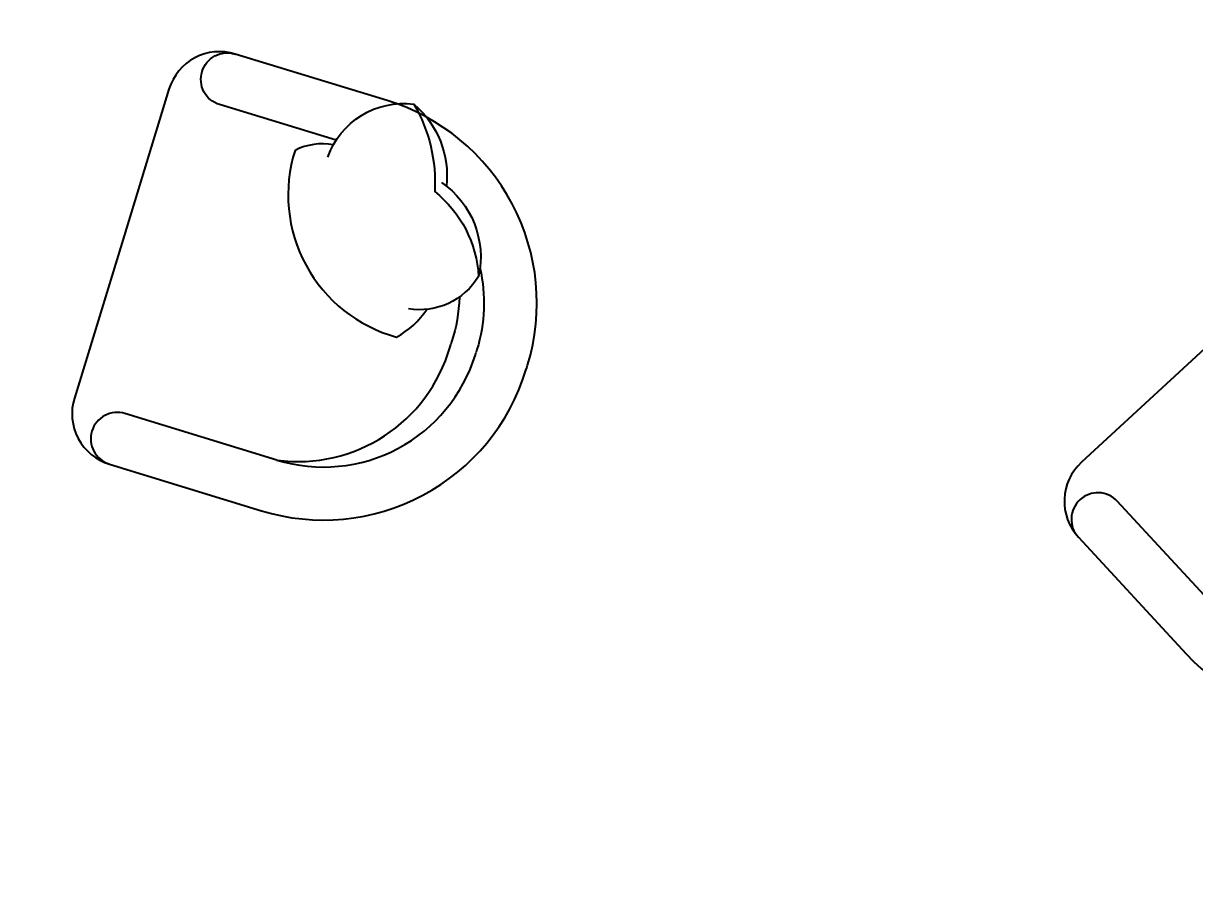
# Model space of a CAD drawing. Extents: x -678889171 to 586587, y -792238163 to 335485.
# Drawn here: x 85467 to 87461, y 18167 to 19650 of the extents above; entities that cross this region are included whole.
import ezdxf

# ---------------------------------------------------------------- set-up
doc = ezdxf.new("R2010")
doc.units = 0
doc.header["$MEASUREMENT"] = 0
doc.set_wipeout_variables(frame=1)
doc.layers.get('0').update_dxf_attribs({"color": 8})
for name, color, linetype in [('9TH-FURN$0$A-SITE-PATT', 252, 'Continuous'), ('powr wire', 4, 'Continuous'), ('XR-A-9TH-FLOOR$0$A-SITE-PATT', 252, 'Continuous'), ('XR-A-TYP-4TH TO 10TH (OUTER)$0$XR-A-TYP-4TH TO 10TH (OUTER)$0$A-ELEV-PEN1', 252, 'Continuous'), ('XR-A-TYP.furn$0$2ND-FURN$0$XR-A-TYP-2-3-4-5-6-7-8-9-10$0$XR-A-TYP$0$TYPICAL TYPES$0$I-FURN', 252, 'Continuous'), ('XR-A-TYP.furn$0$2ND-FURN$0$XR-A-TYP-2-3-4-5-6-7-8-9-10$0$XR-A-TYP$0$TYPICAL TYPES$0$I-WIPEOUT', 252, 'Continuous'), ('XR-A-TYP.furn$0$A-SITE-PATT', 252, 'Continuous'), ('XR-A-TYP.furn$0$XR-A-TYP-2-4-5-6$0$I-EQPM', 252, 'Continuous')]:
    doc.layers.add(name, color=color, linetype=linetype)

# ---------------------------------------------------------------- blocks, each defined once
blk = doc.blocks.new('XR-A-TYP-4TH TO 10TH (OUTER)')
at = {"layer": 'XR-A-TYP-4TH TO 10TH (OUTER)$0$XR-A-TYP-4TH TO 10TH (OUTER)$0$A-ELEV-PEN1', "extrusion": (-0.000907902, 7.4086e-05, 1), "elevation": -7.9}
blk.add_lwpolyline([(90027.7, 3975.5, 0.157289), (92399.3, 6040.2)], format="xyb", dxfattribs=at)
blk = doc.blocks.new('XR-A-TYP.furn$0$furn24')
for points in [[(88672.9, 5298.6), (88414.3, 5377.8), (88379.5, 5397.9), (88360.5, 5423), (88350.7, 5458.5), (88354.5, 5490.4), (88515.6, 6016.3), (88535, 6050.4), (88559.6, 6069.5), (88602.5, 6080.1), (88628.3, 6076.1), (88903.5, 5991.4), (88932.6, 5990.6), (88953.8, 5968.7), (89029.3, 5913.8), (89099.8, 5821.2), (89138.7, 5700.1), (89126.1, 5546.4), (89073.2, 5435.4), (88947.7, 5324.9), (88810.5, 5284.2)], [(90247.4, 5054.9), (90063.8, 5253.6), (90043.8, 5288.4), (90040, 5319.7), (90049.6, 5355.3), (90068.9, 5381), (90472.9, 5754.2), (90506.7, 5773.9), (90537.6, 5778.1), (90580, 5765.6), (90600.3, 5749.2), (90795.4, 5537.4), (90820.1, 5522.1), (90827.5, 5492.5), (90865.1, 5407.1), (90879.3, 5291.5), (90852, 5167.3), (90763.7, 5040.9), (90662.1, 4971.6), (90498, 4939.3), (90359, 4973.2)]]:
    blk.add_wipeout(points).translate(0, 0, 0).dxf.layer = 'XR-A-TYP.furn$0$2ND-FURN$0$XR-A-TYP-2-3-4-5-6-7-8-9-10$0$XR-A-TYP$0$TYPICAL TYPES$0$I-WIPEOUT'
at = {"elevation": 0}
for points in [[(88435.1, 5753.4), (88354.5, 5490.4, 0.414214), (88414.3, 5377.8), (88672.9, 5298.6, 0.414214), (89123.4, 5537.8), (89124.7, 5542.1), (89126.1, 5546.4, 0.414214), (88886.9, 5996.9), (88628.3, 6076.1, 0.414214), (88515.6, 6016.3), (88435.1, 5753.4)], [(88800, 5929.2), (88601.8, 5989.9, -0.414214), (88571.9, 6046.2), (88571.9, 6046.2, -0.414214), (88628.3, 6076.1)], [(88786.1, 5900.4, -0.356772), (88932.6, 5990.6, -0.249542), (88987.8, 5851.2, 9.61688)], [(88932.6, 5990.6, -0.14773), (88968, 5841.9, -0.213343), (89042.6, 5697.5, -0.178662)], [(88795.3, 5921.3, 0.165541), (88730.2, 5912.1, 0.425989), (88903, 5594.3, 0.121523), (88954.6, 5641.4, -7.115464)], [(88979.3, 5857.5, -0.306663), (89042.6, 5697.5, -0.30633), (88923.1, 5642.2, 0.872847)], [(90270.9, 5567.6), (90068.9, 5381, 0.414214), (90063.8, 5253.6), (90247.4, 5054.9, 0.414214), (90757, 5034.7), (90760.4, 5037.8), (90763.7, 5040.9, 0.414214), (90783.8, 5550.5), (90600.3, 5749.2, 0.414214), (90472.9, 5754.2), (90270.9, 5567.6)], [(89045.1, 5711.6, -0.130591), (89039.9, 5572.8), (89038.5, 5568.5)], [(89010, 5662.3, -0.072384), (88996.8, 5586), (88995.4, 5581.7)], [(88699.4, 5384.8, 0.372719), (88994.1, 5577.4), (88995.4, 5581.7)], [(88699.4, 5384.8, 0.414214), (89037.2, 5564.2), (89038.5, 5568.5)], [(88699.4, 5384.8), (88440.7, 5464, 0.414214), (88384.4, 5434.1), (88384.4, 5434.1, 0.414214), (88414.3, 5377.8)], [(90313.6, 5116.1), (90130.1, 5314.8, 0.414214), (90066.4, 5317.3), (90066.4, 5317.3, 0.414214), (90063.8, 5253.6)]]:
    blk.add_lwpolyline(points, format="xyb", dxfattribs=at)
at = {"layer": 'XR-A-TYP.furn$0$2ND-FURN$0$XR-A-TYP-2-3-4-5-6-7-8-9-10$0$XR-A-TYP$0$TYPICAL TYPES$0$I-FURN'}
blk.add_ellipse((88911.1, 6091.5, 0), major_axis=(2562.1, 538.4), ratio=0.760926, dxfattribs=at)
blk = doc.blocks.new('XR-A-TYP.furn')
at = {"layer": 'XR-A-TYP.furn$0$A-SITE-PATT'}
blk.add_blockref('XR-A-TYP.furn$0$furn24', (0, 0), dxfattribs=at)
at = {"layer": 'XR-A-TYP.furn$0$XR-A-TYP-2-4-5-6$0$I-EQPM', "elevation": 0}
for points in [[(86306.7, 3892), (86956.9, 3732.5, 0.488327), (93210.5, 8817.1), (93210.1, 10270)], [(86366.2, 4134.8), (87014.7, 3975.7, 0.48837), (92960.5, 8814.5), (92960.1, 10269.9)]]:
    blk.add_lwpolyline(points, format="xyb", dxfattribs=at)

msp = doc.modelspace()

# ---------------------------------------------------------------- block references
at = {"layer": 'XR-A-9TH-FLOOR$0$A-SITE-PATT'}
msp.add_blockref('XR-A-TYP-4TH TO 10TH (OUTER)', (-2800.4, 13522.1), dxfattribs=at)

# ---------------------------------------------------------------- next in the draw order: block references
at = {"layer": '9TH-FURN$0$A-SITE-PATT'}
msp.add_blockref('XR-A-TYP.furn', (-2800.4, 13522.1), dxfattribs=at)

# ---------------------------------------------------------------- next in the draw order: linework, layer by layer
at = {"color": 240, "true_color": 0xed1f24, "extrusion": (-0.000907902, 7.4086e-05, 1), "elevation": -4.4}
msp.add_lwpolyline([(87187.6, 17622.7, 0.157289), (89512.8, 19647.1, 0.157289)], format="xyb", dxfattribs=at)
at = {"layer": 'powr wire', "color": 4, "lineweight": 40, "extrusion": (-0.000907902, 7.4086e-05, 1), "elevation": -4.4}
msp.add_lwpolyline([(87108.9, 17806.6, 0.157289), (89341.5, 19750.3, 0.157289)], format="xyb", dxfattribs=at)

doc.saveas('drawing.dxf')
